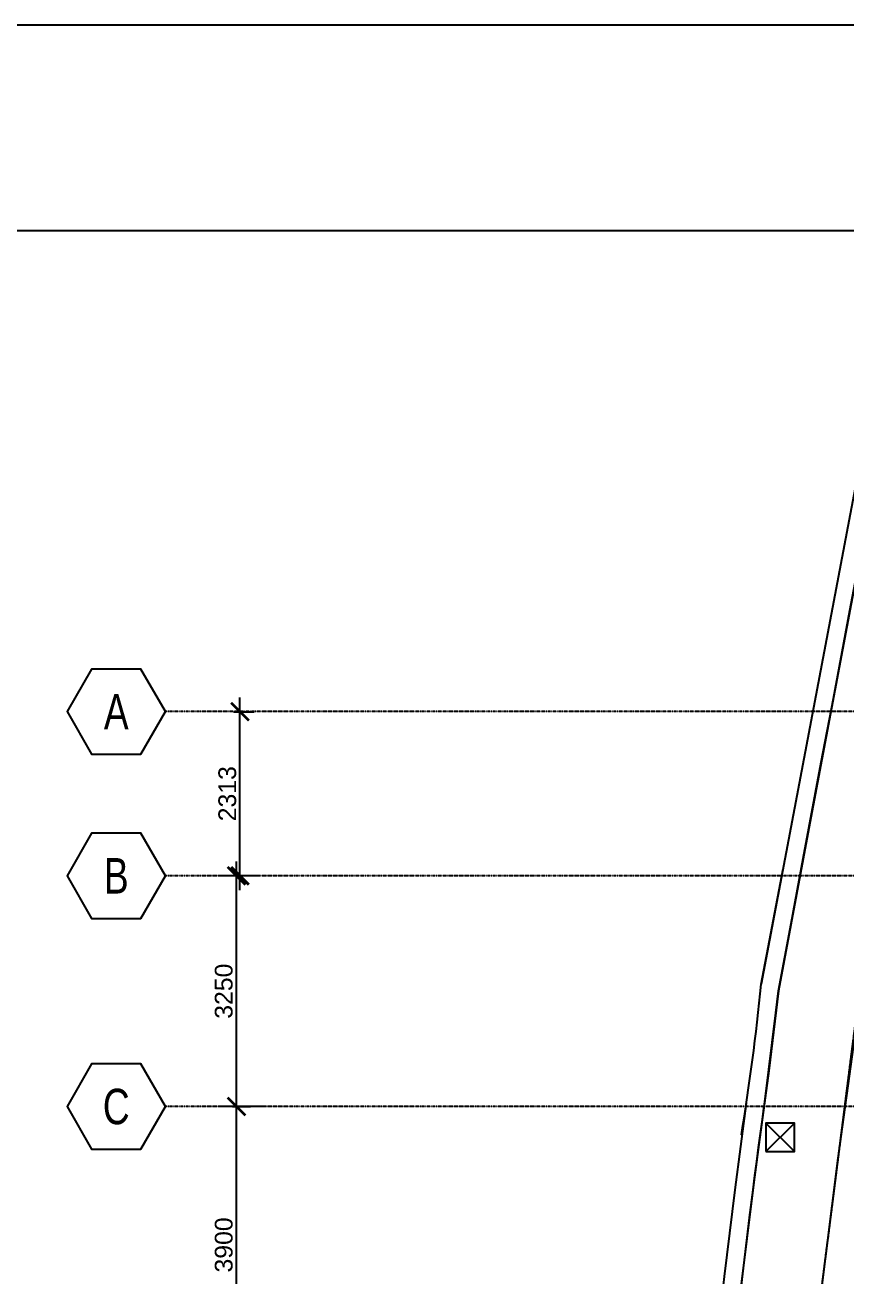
# Model space of a CAD drawing. Header units: inches. Extents: x -189245 to 740841, y -215444 to 469401.
# Drawn here: x 179708 to 191274, y 15239 to 32863 of the extents above; entities that cross this region are included whole.
import ezdxf
from ezdxf.enums import TextEntityAlignment as Align

# ---------------------------------------------------------------- set-up
doc = ezdxf.new("R2010")
doc.units = ezdxf.units.IN
doc.header["$LTSCALE"] = 10
doc.header["$MEASUREMENT"] = 0
for name, pattern in [('CENTER', [2, 1.25, -0.25, 0.25, -0.25]), ('DRAIN', [1.3, 1, -0.3]), ('GRID NORMAL$0$GRID BASEMENT$0$GRID GROUND$0$GRID$0$$0$PHANTOM', [2.5, 1.25, -0.25, 0.25, -0.25, 0.25, -0.25]), ('HIDDEN2', [0.1875, 0.125, -0.0625])]:
    doc.linetypes.add(name, pattern=pattern)
for name, color, linetype in [('3', 252, 'Continuous'), ('_C_GRANITE', 1, 'Continuous'), ('a-dim', 8, 'Continuous'), ('A-GRID', 8, 'Continuous'), ('A-S-HATCH', 254, 'Continuous'), ('A-STAIR', 1, 'Continuous'), ('GRID', 8, 'CENTER'), ('HATCH AT VIEWPORT', 8, 'Continuous'), ('P-DRN-LIN', 6, 'DRAIN'), ('SLAB ON GRADE', 6, 'Continuous'), ('TSG- +15640', 12, 'Continuous')]:
    doc.layers.add(name, color=color, linetype=linetype)
doc.layers.add('DEFPOINT', color=7, linetype='Continuous', plot=False)
doc.styles.add('GRID NORMAL$0$GRID BASEMENT$0$GRID GROUND$0$GRID$0$Standard', font='ARIAL.TTF')
doc.dimstyles.new('GRID NORMAL$0$GRID BASEMENT$0$GRID GROUND$0$GRID$0$Standard', dxfattribs={"dimtxt": 250, "dimasz": 0.18, "dimexe": 0.18, "dimexo": 0.0625, "dimgap": 50, "dimtad": 1, "dimdec": 0, "dimzin": 0, "dimdsep": 46, "dimtxsty": 'GRID NORMAL$0$GRID BASEMENT$0$GRID GROUND$0$GRID$0$Standard', "dimcen": 0.09, "dimadec": 0, "dimazin": 0, "dimtfac": 1, "dimtdec": 0, "dimtofl": 0, "dimtmove": 0, "dimatfit": 3, "dimfxl": 1, "dimtolj": 1, "dimtzin": 0, "dimarcsym": 0})

# ---------------------------------------------------------------- blocks, each defined once
blk = doc.blocks.new('GRID NORMAL$0$GRID BASEMENT$0$GRID GROUND$0$GRID$0$$0$GRID-H')
at = {"color": 3}
blk.add_lwpolyline([(-10.39, 6), (-13.86, 0), (-10.39, -6), (-3.46, -6), (0, 0), (-3.46, 6)], close=True, dxfattribs=at)
at = {"color": 6, "style": 'GRID NORMAL$0$GRID BASEMENT$0$GRID GROUND$0$GRID$0$Standard', "width": 0.75}
blk.add_attdef('H', text='', height=5, dxfattribs=at).set_placement((-6.93, 0), align=Align.MIDDLE)
blk = doc.blocks.new('GRID NORMAL$0$GRID BASEMENT$0$GRID GROUND$0$GRID$0$_ARCHTICK')
at = {"color": 0, "linetype": 'ByBlock', "ltscale": 20, "const_width": 0.15}
blk.add_lwpolyline([(-0.5, -0.5), (0.5, 0.5)], dxfattribs=at)
blk = doc.blocks.new('*D189')
at = {"layer": 'a-dim', "color": 0, "lineweight": -2, "ltscale": 500}
for p, q in [((182687, 13526), (182687, 17826)), ((183112, 17626), (182487, 17626)), ((182632, 13726), (182887, 13726))]:
    blk.add_line(p, q, dxfattribs=at)
at = {"layer": 'Defpoints', "color": 0, "ltscale": 500}
for p in [(182687, 17626), (183112, 17626), (182632, 13726)]:
    blk.add_point(p, dxfattribs=at)
at = {"layer": 'a-dim', "color": 0, "lineweight": -2, "ltscale": 500, "xscale": 250, "yscale": 250, "zscale": 250}
for p, rotation in [((182687, 17626), 90), ((182687, 13726), 270)]:
    blk.add_blockref('GRID NORMAL$0$GRID BASEMENT$0$GRID GROUND$0$GRID$0$_ARCHTICK', p, dxfattribs=dict(at, rotation=rotation))
at = {"layer": 'a-dim', "color": 3, "ltscale": 500, "insert": (182509, 15676), "char_height": 250, "attachment_point": 5, "rotation": 90, "style": 'GRID NORMAL$0$GRID BASEMENT$0$GRID GROUND$0$GRID$0$Standard'}
blk.add_mtext('\\A1;3900', dxfattribs=at)
blk = doc.blocks.new('*D190')
at = {"layer": 'a-dim', "color": 0, "lineweight": -2, "ltscale": 500}
for p, q in [((182687, 17426), (182687, 21076)), ((182989, 20876), (182487, 20876)), ((182632, 17626), (182887, 17626))]:
    blk.add_line(p, q, dxfattribs=at)
at = {"layer": 'Defpoints', "color": 0, "ltscale": 500}
for p in [(182687, 20876), (182989, 20876), (182632, 17626)]:
    blk.add_point(p, dxfattribs=at)
at = {"layer": 'a-dim', "color": 0, "lineweight": -2, "ltscale": 500, "xscale": 250, "yscale": 250, "zscale": 250}
for p, rotation in [((182687, 20876), 90), ((182687, 17626), 270)]:
    blk.add_blockref('GRID NORMAL$0$GRID BASEMENT$0$GRID GROUND$0$GRID$0$_ARCHTICK', p, dxfattribs=dict(at, rotation=rotation))
at = {"layer": 'a-dim', "color": 3, "ltscale": 500, "insert": (182509, 19251), "char_height": 250, "attachment_point": 5, "rotation": 90, "style": 'GRID NORMAL$0$GRID BASEMENT$0$GRID GROUND$0$GRID$0$Standard'}
blk.add_mtext('\\A1;3250', dxfattribs=at)
blk = doc.blocks.new('*D194')
at = {"layer": 'a-dim', "color": 0, "lineweight": -2, "ltscale": 500}
for p, q in [((182737, 20676), (182737, 23389)), ((182646, 23189), (182937, 23189)), ((182989, 20876), (182537, 20876))]:
    blk.add_line(p, q, dxfattribs=at)
at = {"layer": 'Defpoints', "color": 0, "ltscale": 500}
for p in [(182646, 23189), (182737, 23189), (182989, 20876)]:
    blk.add_point(p, dxfattribs=at)
at = {"layer": 'a-dim', "color": 0, "lineweight": -2, "ltscale": 500, "xscale": 250, "yscale": 250, "zscale": 250}
for p, rotation in [((182737, 23189), 90), ((182737, 20876), 270)]:
    blk.add_blockref('GRID NORMAL$0$GRID BASEMENT$0$GRID GROUND$0$GRID$0$_ARCHTICK', p, dxfattribs=dict(at, rotation=rotation))
at = {"layer": 'a-dim', "color": 3, "ltscale": 500, "insert": (182559, 22033), "char_height": 250, "attachment_point": 5, "rotation": 90, "style": 'GRID NORMAL$0$GRID BASEMENT$0$GRID GROUND$0$GRID$0$Standard'}
blk.add_mtext('\\A1;2313', dxfattribs=at)

msp = doc.modelspace()

# ---------------------------------------------------------------- linework, layer by layer
at = {"layer": '3', "linetype": 'GRID NORMAL$0$GRID BASEMENT$0$GRID GROUND$0$GRID$0$$0$PHANTOM', "flags": 128}
msp.add_lwpolyline([(246523.04278, 10296.0564), (246059.05996, 1618.4519), (246440.71881, -10485.53243), (247415.93339, -18556.83075), (192752.14865, -31905.37142), (191495.01456, -25059.84633), (190539.94155, -17762.07711), (189959.5757, -10424.99489), (189755.99256, -3087.81874), (189932.17722, 4240.06356), (190486.76304, 11569.11088), (191414.41478, 18850.25517), (192648.19583, 25700.02775), (246541.99716, 10303.25282)], dxfattribs=at)
at = {"layer": '3', "color": 3, "linetype": 'GRID NORMAL$0$GRID BASEMENT$0$GRID GROUND$0$GRID$0$$0$PHANTOM', "flags": 128}
msp.add_lwpolyline([(246523.04278, 10292.92621), (246059.05997, 1615.3217), (246440.71881, -10488.66262), (247415.93339, -18559.96094), (192752.14865, -31908.50162), (191495.01456, -25062.97652), (190539.94155, -17765.2073), (189959.5757, -10428.12508), (189755.99256, -3090.94893), (189932.17722, 4236.93337), (190486.76304, 11565.98069), (191414.41478, 18847.12498), (192648.19583, 25696.89755), (246541.99716, 10300.12263)], dxfattribs=at)
at = {"layer": '_C_GRANITE', "ltscale": 2}
msp.add_lwpolyline([(189914.12346, 16060.38295), (190134.49088, 17731.43099), (190286.07494, 18946.4139), (190322.92353, 19256.71996), (190499.97065, 20205.07303), (190670.74087, 21119.80391), (190926.516, 22479.23796), (191095.9302, 23376.50895), (191329.4071, 24613.07622), (191515.68596, 25599.66779), (191591.76386, 26002.60033), (192707.69644, 25683.02918), (193999.20441, 25314.06174), (196096.7086, 24714.83142)], dxfattribs=at)
at = {"layer": 'A-S-HATCH', "color": 250, "linetype": 'HIDDEN2', "ltscale": 2, "flags": 128}
msp.add_lwpolyline([(201634.12241, -29736.02693), (192752.14865, -31904.94715), (191495.01456, -25059.42205), (190032.50412, -18947.7929), (189959.5757, -10424.57062), (189755.99256, -3087.39446), (189932.17722, 4240.48783), (190486.76304, 11569.53515), (191414.41478, 18850.67944), (192648.19583, 25700.45202), (201503.54849, 23170.59017)], dxfattribs=at)
at = {"layer": 'A-STAIR', "color": 7}
for p in [(191686.59602, 27852.33476), (190080.87216, 19347.91512)]:
    msp.add_line(p, (190080.87216, 19347.91512), dxfattribs=at)
at = {"layer": 'DEFPOINT', "color": 2}
msp.add_lwpolyline([(164544.54443, -41386.76057), (269544.54443, -41386.76057), (269544.54443, 32863.23943), (164544.54443, 32863.23943)], close=True, dxfattribs=at)
at = {"layer": 'DEFPOINT', "color": 5}
msp.add_lwpolyline([(170637.54443, -38486.76057), (265837.54443, -38486.76057), (265837.54443, 29963.23943), (170637.54443, 29963.23943)], close=True, dxfattribs=at)
at = {"layer": 'GRID', "linetype": 'GRID NORMAL$0$GRID BASEMENT$0$GRID GROUND$0$GRID$0$$0$PHANTOM'}
for p, q in [((252386.38202, 23189.18876), (181686.55041, 23189.18876)), ((252386.38202, 20876.18876), (181686.55041, 20876.18876)), ((252386.38202, 17626.18876), (181686.55041, 17626.18876))]:
    msp.add_line(p, q, dxfattribs=at)
at = {"layer": 'HATCH AT VIEWPORT', "color": 252, "ltscale": 2}
msp.add_lwpolyline([(190823.56037, 14213.05948), (191165.6275, 16897.94653), (191503.81684, 19347.02667), (191871.55577, 21388.65957), (191503.75225, 21388.65957, -1), (191503.75225, 21438.65957), (191744.71024, 21438.65957), (191744.71024, 23138.72207), (191503.75225, 23139.65545, -1.5430052392), (191526.3581, 23189.65545), (191744.71024, 23189.65545), (192195.86709, 23189.18876), (192648.19583, 25700.45202), (191591.76386, 26002.60033), (190749.96818, 21544.18506), (190322.92353, 19256.71996), (190189.04957, 18129.35245), (189994.49892, 16710.40586), (189765.46631, 14858.14352)], format="xyb", dxfattribs=at)
at = {"layer": 'P-DRN-LIN', "color": 7, "linetype": 'Continuous'}
for p, q in [((190146.50843, 16990.13534), (190546.50843, 17390.13534)), ((190146.50843, 17390.13534), (190546.50843, 16990.13534))]:
    msp.add_line(p, q, dxfattribs=at)
msp.add_lwpolyline([(190146.50843, 16990.13534), (190546.50843, 16990.13534), (190546.50843, 17390.13534), (190146.50843, 17390.13534)], close=True, dxfattribs=at)
at = {"layer": 'SLAB ON GRADE', "color": 4, "ltscale": 2}
msp.add_arc((354994.80962, -4632.20749), 166624.90699, 172.3064308219, 185.8467891729, dxfattribs=at)
msp.add_arc((354994.80962, -4632.20749), 166624.90699, 172.3064308219, 185.8467891729, dxfattribs=at)
at = {"layer": 'SLAB ON GRADE', "color": 3, "ltscale": 2}
msp.add_arc((354994.80962, -4632.20749), 166374.90699, 172.3064308219, 176.7025348564, dxfattribs=at)
at = {"layer": 'TSG- +15640', "color": 7, "ltscale": 2}
msp.add_line((190080.87216, 19347.91512), (190388.30735, 20976.18876), dxfattribs=at)
msp.add_arc((155946.25917, 22767.28775), 34305.4502, 350.705516437, 354.279582959, dxfattribs=at)

# ---------------------------------------------------------------- block references
at = {"layer": 'A-GRID'}
ref = msp.add_blockref('GRID NORMAL$0$GRID BASEMENT$0$GRID GROUND$0$GRID$0$$0$GRID-H', (180300.90977, 23189.18876), dxfattribs=dict(at, xscale=100, yscale=100, zscale=100, rotation=180))
ref.add_attrib('H', 'A', dxfattribs={"layer": '0', "color": 6, "height": 500, "style": 'GRID NORMAL$0$GRID BASEMENT$0$GRID GROUND$0$GRID$0$Standard', "width": 0.75}).set_placement((180993.73009, 23189.18876), align=Align.MIDDLE)
ref = msp.add_blockref('GRID NORMAL$0$GRID BASEMENT$0$GRID GROUND$0$GRID$0$$0$GRID-H', (180300.90977, 20876.65545), dxfattribs=dict(at, xscale=100, yscale=100, zscale=100, rotation=180))
ref.add_attrib('H', 'B', dxfattribs={"layer": '0', "color": 6, "height": 500, "style": 'GRID NORMAL$0$GRID BASEMENT$0$GRID GROUND$0$GRID$0$Standard', "width": 0.75}).set_placement((180993.73009, 20876.65545), align=Align.MIDDLE)
ref = msp.add_blockref('GRID NORMAL$0$GRID BASEMENT$0$GRID GROUND$0$GRID$0$$0$GRID-H', (180300.90977, 17626.65545), dxfattribs=dict(at, xscale=100, yscale=100, zscale=100, rotation=180))
ref.add_attrib('H', 'C', dxfattribs={"layer": '0', "color": 6, "height": 500, "style": 'GRID NORMAL$0$GRID BASEMENT$0$GRID GROUND$0$GRID$0$Standard', "width": 0.75}).set_placement((180993.73009, 17626.65545), align=Align.MIDDLE)

# ---------------------------------------------------------------- dimensions: what is measured, and where the dimension line sits
at = {"layer": 'a-dim', "ltscale": 500}
for base, p1, p2, picture, middle in [((182736.56167, 23189.18876), (182989.18513, 20876.18876), (182646.21696, 23189.18876), '*D194', (182558.83316, 22032.68876)), ((182686.55041, 20876.18876), (182631.51099, 17626.18876), (182989.18513, 20876.18876), '*D190', (182508.8219, 19251.18876)), ((182686.55041, 17626.18876), (182631.51099, 13726.18876), (183112.05813, 17626.18876), '*D189', (182508.8219, 15676.18876))]:
    dim = msp.add_linear_dim(base=base, p1=p1, p2=p2, angle=90, dimstyle='GRID NORMAL$0$GRID BASEMENT$0$GRID GROUND$0$GRID$0$Standard', override={"dimasz": 250, "dimexe": 200, "dimblk1": 'GRID NORMAL$0$GRID BASEMENT$0$GRID GROUND$0$GRID$0$_ARCHTICK', "dimblk2": 'GRID NORMAL$0$GRID BASEMENT$0$GRID GROUND$0$GRID$0$_ARCHTICK', "dimsah": 1, "dimdle": 200, "dimclrt": 3}, dxfattribs=at)
    dim.commit()
    dim.dimension.update_dxf_attribs({"geometry": picture, "text_midpoint": middle})

doc.saveas('drawing.dxf')
